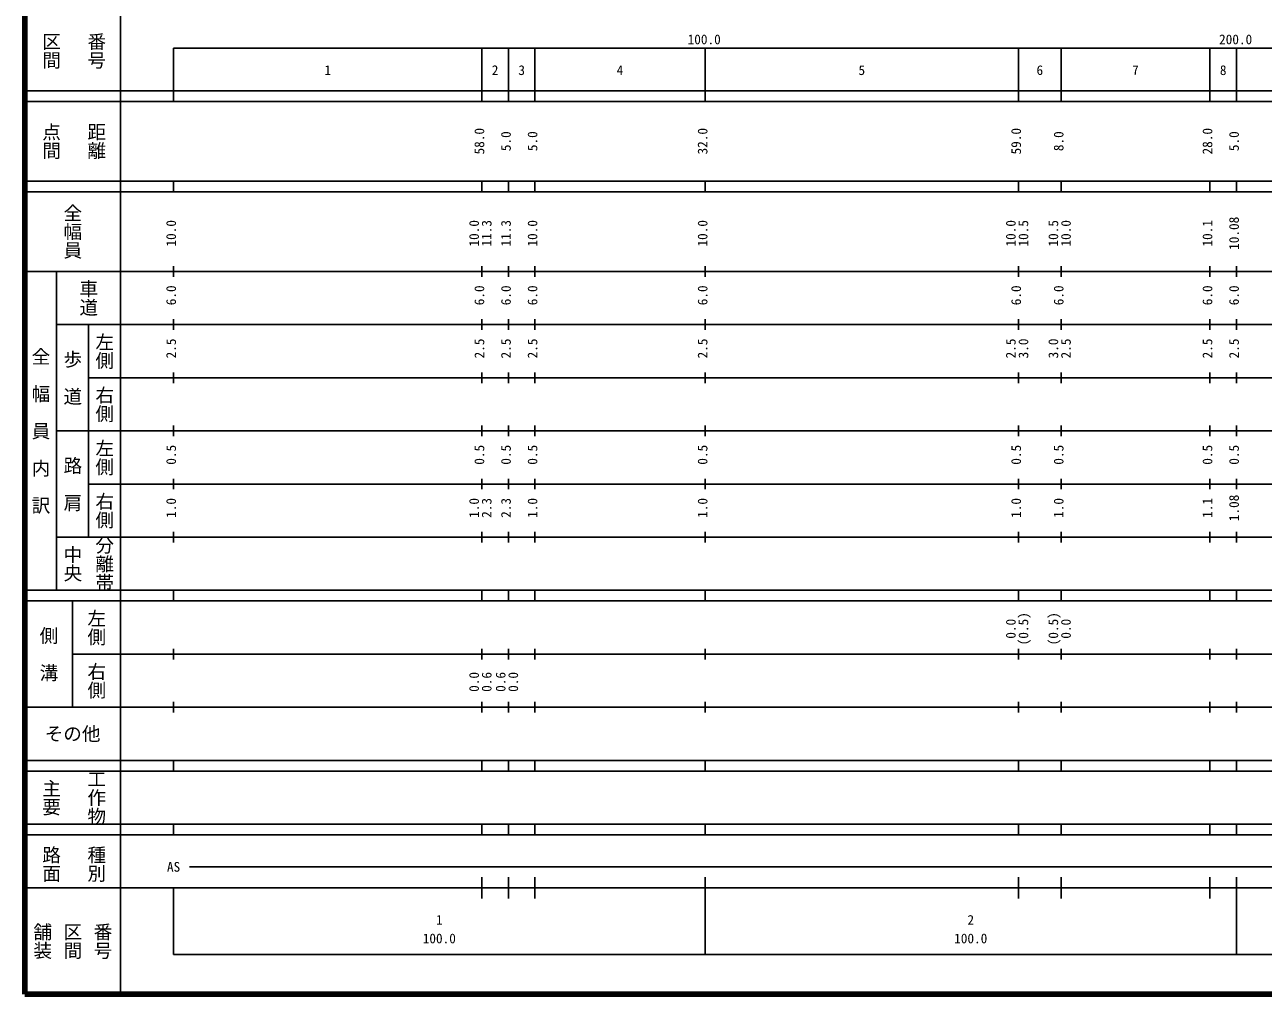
# Model space of a CAD drawing. Units: millimetres on the paper, enlarged 1000 times. Extents: x 40000 to 680000, y 20000 to 380000.
# Drawn here: x 40000 to 273037, y 20000 to 202409 of the extents above; entities that cross this region are included whole.
import ezdxf
from ezdxf.enums import TextEntityAlignment as Align

# ---------------------------------------------------------------- set-up
doc = ezdxf.new("R2010")
doc.units = ezdxf.units.MM
doc.header["$LTSCALE"] = 1000
doc.layers.add('M-TTL', color=2, linetype='Continuous', lineweight=140)
doc.layers.add('M-TTL-BAND', color=7, linetype='Continuous', lineweight=25)
doc.styles.add('@ＭＳ ゴシック', font='')
doc.styles.add('ＭＳ ゴシック', font='')
doc.styles.get('@ＭＳ ゴシック').set_extended_font_data('@MS Gothic')
doc.styles.get('ＭＳ ゴシック').set_extended_font_data('MS Gothic')

msp = doc.modelspace()

# ---------------------------------------------------------------- linework, layer by layer
at = {"layer": 'M-TTL'}
for p, q in [((40000, 380000), (40000, 20000)), ((40000, 20000), (680000, 20000))]:
    msp.add_line(p, q, dxfattribs=at)
at = {"layer": 'M-TTL-BAND'}
for p, q in [((58000, 370000), (58000, 20000)), ((68000, 198000), (579000, 198000)), ((68000, 198000), (68000, 188000)), ((126000, 188000), (126000, 198000)), ((131000, 188000), (131000, 198000)), ((136000, 188000), (136000, 198000)), ((168000, 188000), (168000, 198000)), ((227000, 188000), (227000, 198000)), ((235000, 188000), (235000, 198000)), ((263000, 188000), (263000, 198000)), ((268000, 188000), (268000, 198000)), ((40000, 190000), (579000, 190000)), ((40000, 188000), (579000, 188000)), ((40000, 173000), (579000, 173000)), ((68000, 171000), (68000, 173000)), ((126000, 171000), (126000, 173000)), ((131000, 171000), (131000, 173000)), ((136000, 171000), (136000, 173000)), ((168000, 171000), (168000, 173000)), ((227000, 171000), (227000, 173000)), ((235000, 171000), (235000, 173000)), ((263000, 171000), (263000, 173000)), ((268000, 171000), (268000, 173000)), ((40000, 171000), (579000, 171000)), ((68000, 155000), (68000, 157000)), ((126000, 155000), (126000, 157000)), ((131000, 155000), (131000, 157000)), ((136000, 155000), (136000, 157000)), ((168000, 155000), (168000, 157000)), ((227000, 155000), (227000, 157000)), ((235000, 155000), (235000, 157000)), ((263000, 155000), (263000, 157000)), ((268000, 155000), (268000, 157000)), ((40000, 156000), (579000, 156000)), ((46000, 96000), (46000, 156000)), ((68000, 145000), (68000, 147000)), ((126000, 145000), (126000, 147000)), ((131000, 145000), (131000, 147000)), ((136000, 145000), (136000, 147000)), ((168000, 145000), (168000, 147000)), ((227000, 145000), (227000, 147000)), ((235000, 145000), (235000, 147000)), ((263000, 145000), (263000, 147000)), ((268000, 145000), (268000, 147000)), ((46000, 146000), (579000, 146000)), ((52000, 146000), (52000, 106000)), ((52000, 136000), (579000, 136000)), ((68000, 135000), (68000, 137000)), ((126000, 135000), (126000, 137000)), ((131000, 135000), (131000, 137000)), ((136000, 135000), (136000, 137000)), ((168000, 135000), (168000, 137000)), ((227000, 135000), (227000, 137000)), ((235000, 135000), (235000, 137000)), ((263000, 135000), (263000, 137000)), ((268000, 135000), (268000, 137000)), ((46000, 126000), (579000, 126000)), ((68000, 125000), (68000, 127000)), ((126000, 125000), (126000, 127000)), ((131000, 125000), (131000, 127000)), ((136000, 125000), (136000, 127000)), ((168000, 125000), (168000, 127000)), ((227000, 125000), (227000, 127000)), ((235000, 125000), (235000, 127000)), ((263000, 125000), (263000, 127000)), ((268000, 125000), (268000, 127000)), ((68000, 115000), (68000, 117000)), ((126000, 115000), (126000, 117000)), ((131000, 115000), (131000, 117000)), ((136000, 115000), (136000, 117000)), ((168000, 115000), (168000, 117000)), ((227000, 115000), (227000, 117000)), ((235000, 115000), (235000, 117000)), ((263000, 115000), (263000, 117000)), ((268000, 115000), (268000, 117000)), ((52000, 116000), (579000, 116000)), ((46000, 106000), (579000, 106000)), ((68000, 105000), (68000, 107000)), ((126000, 105000), (126000, 107000)), ((131000, 105000), (131000, 107000)), ((136000, 105000), (136000, 107000)), ((168000, 105000), (168000, 107000)), ((227000, 105000), (227000, 107000)), ((235000, 105000), (235000, 107000)), ((263000, 105000), (263000, 107000)), ((268000, 105000), (268000, 107000)), ((40000, 96000), (579000, 96000)), ((68000, 94000), (68000, 96000)), ((126000, 94000), (126000, 96000)), ((131000, 94000), (131000, 96000)), ((136000, 94000), (136000, 96000)), ((168000, 94000), (168000, 96000)), ((227000, 94000), (227000, 96000)), ((235000, 94000), (235000, 96000)), ((263000, 94000), (263000, 96000)), ((268000, 94000), (268000, 96000)), ((40000, 94000), (579000, 94000)), ((49000, 94000), (49000, 74000)), ((49000, 84000), (579000, 84000)), ((68000, 83000), (68000, 85000)), ((126000, 83000), (126000, 85000)), ((131000, 83000), (131000, 85000)), ((136000, 83000), (136000, 85000)), ((168000, 83000), (168000, 85000)), ((227000, 83000), (227000, 85000)), ((235000, 83000), (235000, 85000)), ((263000, 83000), (263000, 85000)), ((268000, 83000), (268000, 85000)), ((68000, 73000), (68000, 75000)), ((126000, 73000), (126000, 75000)), ((131000, 73000), (131000, 75000)), ((136000, 73000), (136000, 75000)), ((168000, 73000), (168000, 75000)), ((227000, 73000), (227000, 75000)), ((235000, 73000), (235000, 75000)), ((263000, 73000), (263000, 75000)), ((268000, 73000), (268000, 75000)), ((40000, 74000), (579000, 74000)), ((40000, 64000), (579000, 64000)), ((68000, 62000), (68000, 64000)), ((126000, 62000), (126000, 64000)), ((131000, 62000), (131000, 64000)), ((136000, 62000), (136000, 64000)), ((168000, 62000), (168000, 64000)), ((227000, 62000), (227000, 64000)), ((235000, 62000), (235000, 64000)), ((263000, 62000), (263000, 64000)), ((268000, 62000), (268000, 64000)), ((40000, 62000), (579000, 62000)), ((40000, 52000), (579000, 52000)), ((68000, 50000), (68000, 52000)), ((126000, 50000), (126000, 52000)), ((131000, 50000), (131000, 52000)), ((136000, 50000), (136000, 52000)), ((168000, 50000), (168000, 52000)), ((227000, 50000), (227000, 52000)), ((235000, 50000), (235000, 52000)), ((263000, 50000), (263000, 52000)), ((268000, 50000), (268000, 52000)), ((40000, 50000), (579000, 50000)), ((71000, 44000), (565000, 44000)), ((126000, 38000), (126000, 42000)), ((131000, 38000), (131000, 42000)), ((136000, 38000), (136000, 42000)), ((168000, 27500), (168000, 42000)), ((227000, 38000), (227000, 42000)), ((235000, 38000), (235000, 42000)), ((263000, 38000), (263000, 42000)), ((268000, 27500), (268000, 42000)), ((40000, 40000), (579000, 40000)), ((68000, 40000), (68000, 27500)), ((68000, 27500), (579000, 27500))]:
    msp.add_line(p, q, dxfattribs=at)

# ---------------------------------------------------------------- texts
at = {"layer": 'M-TTL-BAND', "style": '@ＭＳ ゴシック'}
for s, p in [('区間', (45000, 197500)), ('番号', (53500, 197500)), ('点間', (45000, 180500)), ('距離', (53500, 180500)), ('全幅員', (49000, 163500)), ('車道', (52000, 151000)), ('左側', (55000, 141000)), ('全\u3000幅\u3000員\u3000内\u3000訳', (43000, 126000)), ('歩\u3000道', (49000, 136000)), ('右側', (55000, 131000)), ('左側', (55000, 121000)), ('路\u3000肩', (49000, 116000)), ('右側', (55000, 111000)), ('分離帯', (55000, 101000)), ('中央', (49000, 101000)), ('左側', (53500, 89000)), ('側\u3000溝', (44500, 84000)), ('右側', (53500, 79000)), ('工作物', (53500, 57000)), ('主要', (45000, 57000)), ('路面', (45000, 44500)), ('種別', (53500, 44500)), ('舗装', (43333, 30000)), ('区間', (49000, 30000)), ('番号', (54667, 30000))]:
    msp.add_text(s, height=2566, rotation=270, dxfattribs=at).set_placement(p, align=Align.MIDDLE_CENTER)
at = {"layer": 'M-TTL-BAND', "style": 'ＭＳ ゴシック'}
for s, p in [('100.0', (167844, 198195)), ('200.0', (267844, 198195)), ('1', (97000, 192405)), ('2', (128500, 192405)), ('3', (133500, 192405)), ('4', (152000, 192405)), ('5', (197500, 192405)), ('6', (231000, 192405)), ('7', (249000, 192405)), ('8', (265500, 192405)), ('AS', (68000, 42500)), ('1', (118000, 32523)), ('2', (218000, 32523)), ('100.0', (118000, 29033)), ('100.0', (218000, 29033))]:
    msp.add_text(s, height=1833, dxfattribs=at).set_placement(p, align=Align.BOTTOM_CENTER)
for s, p in [('58.0', (127000, 180500)), ('5.0', (132000, 180500)), ('5.0', (137000, 180500)), ('32.0', (169000, 180500)), ('59.0', (228000, 180500)), ('8.0', (236000, 180500)), ('28.0', (264000, 180500)), ('5.0', (269000, 180500)), ('10.0', (69000, 163174)), ('10.0', (126000, 163174)), ('11.3', (128370, 163174)), ('11.3', (132000, 163174)), ('10.0', (137000, 163174)), ('10.0', (169000, 163174)), ('10.0', (227000, 163174)), ('10.5', (229370, 163174)), ('10.5', (235000, 163174)), ('10.0', (237370, 163174)), ('10.1', (264000, 163174)), ('10.08', (269000, 163174)), ('6.0', (69000, 151500)), ('6.0', (127000, 151500)), ('6.0', (132000, 151500)), ('6.0', (137000, 151500)), ('6.0', (169000, 151500)), ('6.0', (228000, 151500)), ('6.0', (236000, 151500)), ('6.0', (264000, 151500)), ('6.0', (269000, 151500)), ('2.5', (69000, 141500)), ('2.5', (127000, 141500)), ('2.5', (132000, 141500)), ('2.5', (137000, 141500)), ('2.5', (169000, 141500)), ('2.5', (227000, 141500)), ('3.0', (229370, 141500)), ('3.0', (235000, 141500)), ('2.5', (237370, 141500)), ('2.5', (264000, 141500)), ('2.5', (269000, 141500)), ('0.5', (69000, 121500)), ('0.5', (127000, 121500)), ('0.5', (132000, 121500)), ('0.5', (137000, 121500)), ('0.5', (169000, 121500)), ('0.5', (228000, 121500)), ('0.5', (236000, 121500)), ('0.5', (264000, 121500)), ('0.5', (269000, 121500)), ('1.0', (69000, 111500)), ('1.0', (126000, 111500)), ('2.3', (128370, 111500)), ('2.3', (132000, 111500)), ('1.0', (137000, 111500)), ('1.0', (169000, 111500)), ('1.0', (228000, 111500)), ('1.0', (236000, 111500)), ('1.1', (264000, 111500)), ('1.08', (269000, 111500)), ('(0.5)', (229370, 88764)), ('(0.5)', (235000, 88764)), ('0.0', (227000, 88764)), ('0.0', (237370, 88764)), ('0.0', (126000, 78764)), ('0.6', (128370, 78764)), ('0.6', (131000, 78764)), ('0.0', (133370, 78764))]:
    msp.add_text(s, height=1833, rotation=90, dxfattribs=at).set_placement(p, align=Align.BOTTOM_CENTER)
msp.add_text('その他', height=2566, dxfattribs=at).set_placement((49000, 69000), align=Align.MIDDLE_CENTER)

doc.saveas('drawing.dxf')
